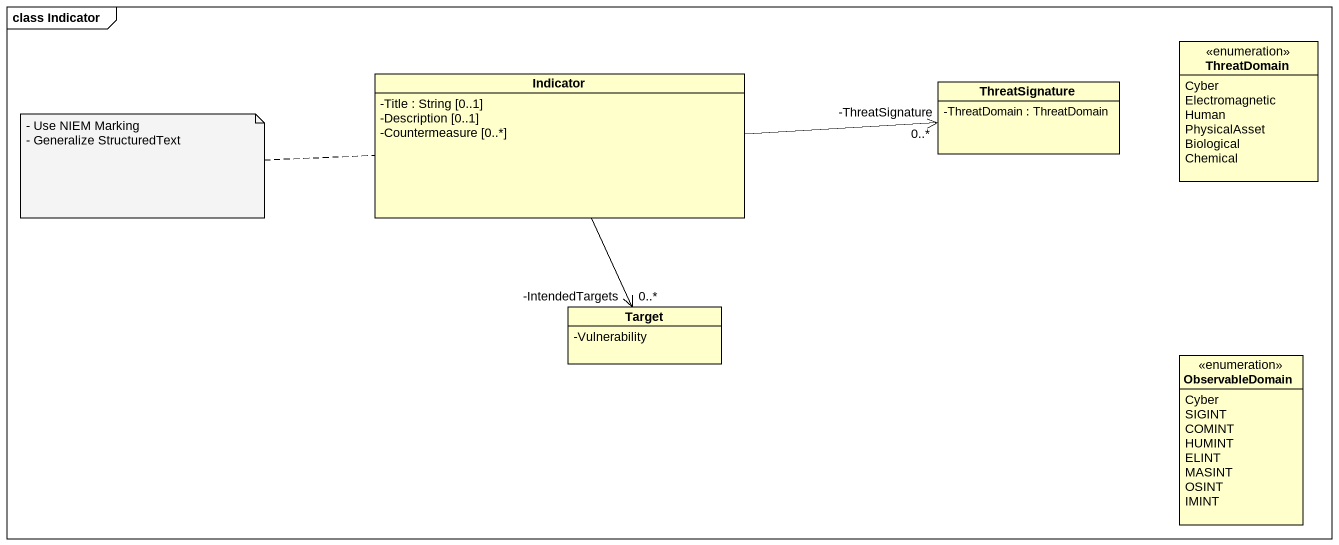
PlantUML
@startuml
mainframe class Indicator
hide circle
hide empty members
skinparam classAttributeIconSize 0
enum ThreatDomain {
  Cyber
  Electromagnetic
  Human
  PhysicalAsset
  Biological
  Chemical
}
class Indicator {
  -Title : String [0..1]
  -Description [0..1]
  -Countermeasure [0..*]
}
class ThreatSignature {
  -ThreatDomain : ThreatDomain
}
class Target {
  -Vulnerability
}
enum ObservableDomain {
  Cyber
  SIGINT
  COMINT
  HUMINT
  ELINT
  MASINT
  OSINT
  IMINT
}
ThreatSignature "-ThreatSignature\n0..*" <-left- Indicator
Target "-IntendedTargets\n0..*" <-up- Indicator
note left of Indicator
  - Use NIEM Marking
  - Generalize StructuredText
end note
@enduml
